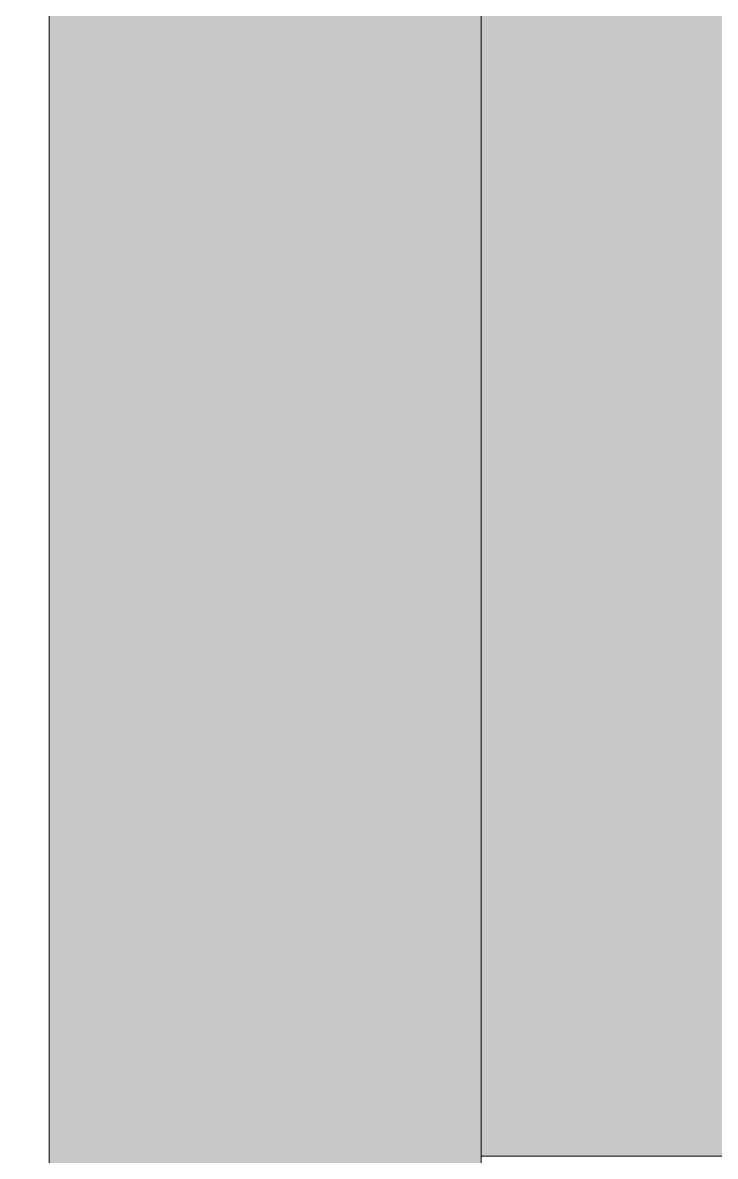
# Model space of a CAD drawing. Header units: inches. Extents: x 20139 to 37433, y -23296 to -20170.
# Drawn here: x 31327.49 to 31328.41, y -22590.553 to -22589.045 of the extents above; entities that cross this region are included whole.
import ezdxf

# ---------------------------------------------------------------- set-up
doc = ezdxf.new("R2010")
doc.units = ezdxf.units.IN
doc.header["$MEASUREMENT"] = 0
doc.layers.add('L-SITE-WALL', color=31, linetype='Continuous', lineweight=9)
doc.layers.add('S-BEAM', color=12, linetype='Continuous', lineweight=9)

# ---------------------------------------------------------------- blocks, each defined once
blk = doc.blocks.new('Girt_C - 8_D-803273-Level 1')
at = {"layer": 'S-BEAM'}
h = blk.add_hatch(color=256, dxfattribs=at)
h.paths.add_polyline_path([(22069.0657, -22786.1778), (22069.6402, -22786.1778), (22069.6402, -22687.5528), (22069.0657, -22687.5528), (22069.0657, -22782.1337)], flags=0)
h.paths.add_polyline_path([(22069.0657, -22686.5528), (22069.6402, -22686.5528), (22069.6402, -22544.3028), (22069.0657, -22544.3028), (22069.0657, -22646.5656)], flags=0)
h.paths.add_polyline_path([(22069.0657, -22543.3028), (22069.6402, -22543.3028), (22069.6402, -22542.9278), (22069.0657, -22542.9278)], flags=0)
h.paths.add_polyline_path([(22069.6402, -22336.5528), (22069.6402, -21867.4278), (22069.0657, -21867.4278), (22069.0657, -22336.5528)], flags=0)
h.paths.add_polyline_path([(22069.0657, -21578.1778), (22069.6402, -21578.1778), (22069.6402, -21540.9278), (22069.0657, -21540.9278), (22069.0657, -21562.0206)], flags=0)
h.paths.add_polyline_path([(22069.0657, -21178.1778), (22069.6402, -21178.1778), (22069.6402, -21143.6778), (22069.0657, -21143.6778), (22069.0657, -21174.6831)], flags=0)
for p, q in [((22069.0657, -22544.3028), (22069.0657, -22686.5528)), ((22069.6402, -22686.5528), (22069.6402, -22545.5868))]:
    blk.add_line(p, q, dxfattribs=at)
blk = doc.blocks.new('Dimension Lumber - 2x8-V119-Level 1')
at = {"layer": 'S-BEAM'}
blk.add_line((22168.5152, -22638.8028), (22069.6402, -22638.8028), dxfattribs=at)

msp = doc.modelspace()

# ---------------------------------------------------------------- hatches: boundary and pattern name
at = {"layer": 'L-SITE-WALL'}
h = msp.add_hatch(color=256, dxfattribs=at)
h.paths.add_polyline_path([(31319.97419, -22786.67781), (31328.09919, -22786.67781), (31327.98982, -22786.17781), (31320.09919, -22786.17781), (31320.09919, -22785.05281), (31319.97419, -22785.05281)], flags=0)
h.paths.add_polyline_path([(31328.72419, -22786.67781), (31328.72419, -22785.05281), (31328.33219, -22785.05281), (31328.33219, -22786.67781)], flags=0)
h.paths.add_polyline_path([(31319.97419, -22783.55281), (31320.09919, -22783.55281), (31320.09919, -22760.92781), (31319.97419, -22760.92781), (31319.97419, -22782.13375)], flags=0)
h.paths.add_polyline_path([(31328.72419, -22783.55281), (31328.72419, -22781.53581), (31328.56519, -22781.53581), (31328.56519, -22781.30281), (31328.72419, -22781.30281), (31328.72419, -22760.92781), (31328.09919, -22760.92781), (31328.09919, -22781.76881), (31328.33219, -22781.76881), (31328.33219, -22783.55281)], flags=0)
h.paths.add_polyline_path([(31328.09919, -22781.76881), (31328.33219, -22781.39932), (31328.56519, -22781.30281), (31328.23568, -22781.69416)], flags=0)
h.paths.add_polyline_path([(31328.09919, -22759.42781), (31328.72419, -22759.42781), (31328.72419, -22736.80281), (31328.09919, -22736.80281)], flags=0)
h.paths.add_polyline_path([(31320.09919, -22759.42781), (31320.09919, -22736.80281), (31319.97419, -22736.80281), (31319.97419, -22759.42781)], flags=0)
h.paths.add_polyline_path([(31319.97419, -22735.30281), (31320.09919, -22735.30281), (31320.09919, -22712.67781), (31319.97419, -22712.67781), (31319.97419, -22724.99031)], flags=0)
h.paths.add_polyline_path([(31328.72419, -22735.30281), (31328.72419, -22712.67781), (31328.09919, -22712.67781), (31328.09919, -22735.30281)], flags=0)
h.paths.add_polyline_path([(31328.72419, -22711.17781), (31328.72419, -22690.30281), (31328.09919, -22690.30281), (31328.09919, -22711.17781)], flags=0)
h.paths.add_polyline_path([(31319.97419, -22711.17781), (31320.09919, -22711.17781), (31320.09919, -22690.30281), (31319.97419, -22690.30281)], flags=0)
h.paths.add_polyline_path([(31320.09919, -22685.30281), (31320.09919, -22664.42781), (31319.97419, -22664.42781), (31319.97419, -22685.30281)], flags=0)
h.paths.add_polyline_path([(31328.72419, -22685.30281), (31328.72419, -22664.42781), (31328.09919, -22664.42781), (31328.09919, -22685.30281)], flags=0)
h.paths.add_polyline_path([(31328.09919, -22662.92781), (31328.72419, -22662.92781), (31328.72419, -22640.30281), (31328.09919, -22640.30281), (31328.09919, -22646.56562)], flags=0)
h.paths.add_polyline_path([(31319.97419, -22662.92781), (31320.09919, -22662.92781), (31320.09919, -22640.30281), (31317.72419, -22640.30281), (31317.72419, -22650.61531), (31319.97419, -22650.61531), (31319.97419, -22652.61531)], flags=0)
h.paths.add_polyline_path([(31317.72419, -22638.80281), (31320.09919, -22638.80281), (31320.09919, -22616.17781), (31317.72419, -22616.17781)], flags=0)
h.paths.add_polyline_path([(31328.72419, -22638.80281), (31328.72419, -22616.17781), (31328.09919, -22616.17781), (31328.09919, -22638.80281)], flags=0)
h.paths.add_polyline_path([(31317.72419, -22614.67781), (31320.09919, -22614.67781), (31320.09919, -22592.05281), (31317.72419, -22592.05281)], flags=0)
h.paths.add_polyline_path([(31328.72419, -22614.67781), (31328.72419, -22592.05281), (31328.09919, -22592.05281), (31328.09919, -22614.67781)], flags=0)
h.paths.add_polyline_path([(31320.09919, -22590.55281), (31320.09919, -22567.92781), (31319.97419, -22567.92781), (31319.97419, -22580.24031), (31317.72419, -22580.24031), (31317.72419, -22590.55281), (31319.97419, -22590.55281)], flags=0)
h.paths.add_polyline_path([(31328.72419, -22590.55281), (31328.72419, -22567.92781), (31328.09919, -22567.92781), (31328.09919, -22590.55281)], flags=0)
h.paths.add_polyline_path([(31320.09919, -22566.42781), (31320.09919, -22543.80281), (31319.97419, -22543.80281), (31319.97419, -22566.42781)], flags=0)
h.paths.add_polyline_path([(31328.72419, -22566.42781), (31328.72419, -22546.05281), (31328.56519, -22546.05281), (31328.59665, -22545.81981), (31328.72419, -22545.81981), (31328.63047, -22545.05281), (31328.33219, -22545.05281), (31328.23568, -22545.58681), (31328.09919, -22545.58681), (31328.09919, -22566.42781)], flags=0)
h.paths.add_polyline_path([(31328.56519, -22546.05281), (31328.23568, -22545.91632), (31328.23568, -22545.66146), (31328.43776, -22545.81981)], flags=0)

# ---------------------------------------------------------------- block references
at = {"layer": 'S-BEAM'}
for name, p in [('Girt_C - 8_D-803273-Level 1', (9258.45897, 0)), ('Dimension Lumber - 2x8-V119-Level 1', (9258.45897, 48.25))]:
    msp.add_blockref(name, p, dxfattribs=at)

doc.saveas('drawing.dxf')
